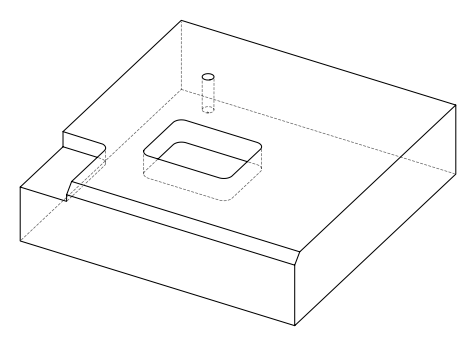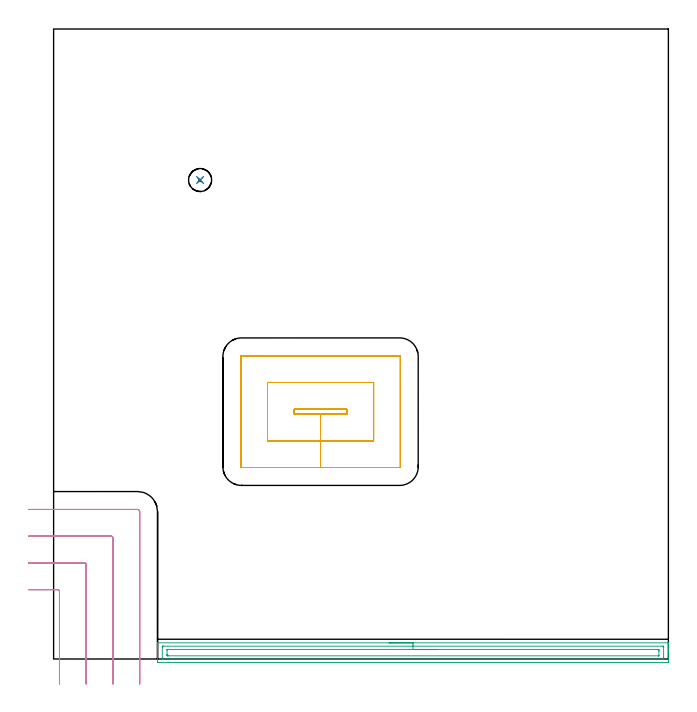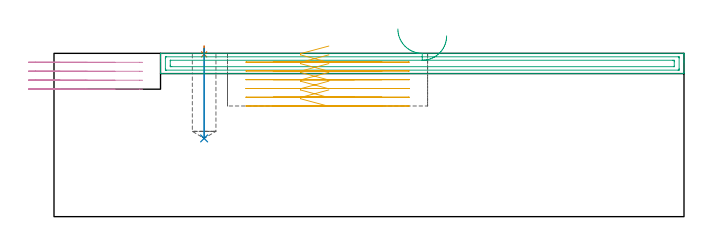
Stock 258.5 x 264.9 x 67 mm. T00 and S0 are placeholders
(PLAN: 5 operations, 3 tool changes, 14.5 min)
(1 SPOT_DRILL | STEP1POCKET | NXT0321_9005460120000 | 0.03 min | 1 mm3)
(2 DRILL_BLIND_HOLE_INTO_CENTER | STEP1POCKET | UGT0301_492 | 0.15 min | 2429 mm3)
(3 AREA_MILL | FG_CHAMFER_SURFACE | UGT0205_001 | 5.39 min | 7575 mm3)
(4 MILL_CORNER_NOTCH_RECTANGULAR | CORNER_NOTCH_RECTANGULAR | UGT0201_133 | Follow Part, ap 3.75, ae 75% | 3.1 min | 44829 mm3)
(5 MILL_RECTANGULAR_POCKET | POCKET_RECTANGULAR_STRAIGHT | UGT0201_133 | Follow Part, ap 3.75, ae 75% | 5.88 min | 108847 mm3)
(TOOL NXT0321_9005460120000 | NC Spot Drill, 142deg, 12mm, Carbide, Uncoated | D12 PA142 FL30 Z2)
(TOOL UGT0301_492 | Carbide Drill 9.7 mm | D9.7 PA118 FL87 Z2)
(TOOL UGT0205_001 | Chamfer Mill 20 x 3 x 45 deg. | D20 FL50 Z2)
(TOOL UGT0201_133 | Carbide End Mill 15.0 | D15 FL30 Z4)
(OP 1 SPOT_DRILL)
G17 G21 G94 G90
T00 M6
G54
G17 G0 G90 X61.6 Y201.4 S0 M3
G43 Z77. H0
G94 G81 G98 Z66.583 F250. R70.
G80
M5
M2
(OP 2 DRILL_BLIND_HOLE_INTO_CENTER)
G17 G21 G94 G90
T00 M6
G54
G17 G0 G90 X61.6 Y201.4 S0 M3
G43 Z77. H0
G94 G81 G98 Z32.1 F250. R69.
G80
M5
M2
(OP 3 AREA_MILL)
G17 G21 G94 G90
T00 M6
G54
G17 G0 G90 X141.1 Y6.8 S1061 M3
G43 Z77. H0
G94 G1 X141.138 Z76.128 F250.
X141.252 Z75.263
X141.441 Z74.412
X141.703 Z73.58
X142.037 Z72.774
X142.44 Z72.
X142.908 Z71.264
X143.44 Z70.572
X144.029 Z69.929
X144.672 Z69.339
X145.364 Z68.808
X146.1 Z68.34
X146.874 Z67.937
X147.68 Z67.603
X148.512 Z67.341
X149.364 Z67.152
X150.228 Z67.038
X151.1 Z67.
X258.326
X258.49 Y6.797 Z66.988
X258.493 Y6.747 Z66.939
X258.5 Y6.344 Z66.543
Y6.017 Z66.217
Y5.323 Z65.518
Y4.085 Z64.282
Y3.541 Z63.736
Y2.922 Z63.117
Y-0.914 Z59.283
X258.498 Y-1.188 Z59.009
X258.49 Y-1.492 Z58.706
X258.186 Y-1.499 Z58.699
X44.321 Y-1.5 Z58.7
X44.012 Y-1.497 Z58.702
X43.71 Y-1.492 Z58.706
X43.7 Y-1.186 Z59.011
Y3.541 Z63.736
Y4.976 Z65.172
Y5.323 Z65.518
Y6.017 Z66.217
Y6.344 Z66.543
X43.707 Y6.747 Z66.939
X43.71 Y6.797 Z66.988
X43.874 Y6.8 Z67.
X151.1
Y5.386 Z65.586
X256.155 Y5.385 Z65.585
X256.28 Y5.382 Z65.582
X256.49 Y5.374 Z65.574
X256.493 Y5.323 Z65.523
X256.499 Y4.917 Z65.117
Y0.462 Z60.662
X256.493 Y-0.023 Z60.177
X256.491 Y-0.068 Z60.132
X256.343 Y-0.079 Z60.121
X256.218 Y-0.085 Z60.115
X256.155 Y-0.086 Z60.114
X256.092
X46.045 Y-0.085 Z60.115
X45.92 Y-0.082 Z60.118
X45.71 Y-0.074 Z60.126
X45.707 Y-0.023 Z60.177
X45.701 Y0.383 Z60.583
Y4.838 Z65.038
X45.707 Y5.323 Z65.523
X45.71 Y5.368 Z65.568
X45.858 Y5.379 Z65.579
X45.983 Y5.384 Z65.584
X46.045 Y5.386 Z65.586
X46.108
X151.1
Y3.971 Z64.171
X253.874
X254.305 Y3.968 Z64.168
X254.448 Y3.965 Z64.165
X254.49 Y3.962 Z64.162
X254.494 Y3.865 Z64.065
X254.498 Y3.735 Z63.935
X254.499 Y3.541 Z63.741
X254.5 Y3.347 Z63.547
X254.498 Y1.567 Z61.767
X254.49 Y1.371 Z61.571
X254.485 Y1.334 Z61.534
X254.466 Y1.333 Z61.533
X254.413 Y1.33 Z61.53
X254.305 Y1.329 Z61.529
X48.326
X47.895 Y1.332 Z61.532
X47.752 Y1.335 Z61.535
X47.71 Y1.338 Z61.538
X47.706 Y1.435 Z61.635
X47.702 Y1.565 Z61.765
X47.701 Y1.759 Z61.959
X47.7 Y1.953 Z62.153
X47.702 Y3.733 Z63.933
X47.71 Y3.929 Z64.129
X47.715 Y3.965 Z64.165
X47.734 Y3.967 Z64.167
X47.787 Y3.969 Z64.169
X47.895 Y3.971 Z64.171
X151.1
X151.972 Z64.209
X152.836 Z64.323
X153.688 Z64.512
X154.52 Z64.775
X155.326 Z65.108
X156.1 Z65.511
X156.836 Z65.98
X157.528 Z66.511
X158.171 Z67.1
X158.76 Z67.744
X159.292 Z68.436
X159.76 Z69.171
X160.163 Z69.945
X160.497 Z70.751
X160.759 Z71.583
X160.948 Z72.435
X161.062 Z73.3
X161.1 Z74.171
G0 Z77.
M5
M2
(OP 4 MILL_CORNER_NOTCH_RECTANGULAR)
G17 G21 G94 G90
T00 M6
G54
G17 G0 G90 X2.45 Y-10.5 S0 M3
G43 Z77. H0
Z63.325
G94 G1 Y-7.5 F250.
Y28.404 F500.
G3 X1.704 Y29.15 R0.75
G1 X-7.5
X-10.5 F250.
G0 Z77.
X13.7 Y-10.5
Z63.325
G1 Y-7.5
Y39.654 F500.
G3 X12.954 Y40.4 R0.75
G1 X-7.5
X-10.5 F250.
G0 Z77.
X24.95 Y-10.5
Z63.325
G1 Y-7.5
Y50.903 F500.
G3 X24.203 Y51.65 R0.75
G1 X-7.5
X-10.5 F250.
G0 Z77.
X36.2 Y-10.5
Z63.325
G1 Y-7.5
Y61.9 F500.
G3 X35.2 Y62.9 R1.
G1 X-7.5
X-10.5 F250.
G0 Z77.
X2.45 Y-10.5
Z59.65
G1 Y-7.5
Y28.404 F500.
G3 X1.704 Y29.15 R0.75
G1 X-7.5
X-10.5 F250.
G0 Z77.
X13.7 Y-10.5
Z59.65
G1 Y-7.5
Y39.654 F500.
G3 X12.954 Y40.4 R0.75
G1 X-7.5
X-10.5 F250.
G0 Z77.
X24.95 Y-10.5
Z59.65
G1 Y-7.5
Y50.903 F500.
G3 X24.203 Y51.65 R0.75
G1 X-7.5
X-10.5 F250.
G0 Z77.
X36.2 Y-10.5
Z59.65
G1 Y-7.5
Y61.9 F500.
G3 X35.2 Y62.9 R1.
G1 X-7.5
X-10.5 F250.
G0 Z77.
X2.45 Y-10.5
Z55.975
G1 Y-7.5
Y28.404 F500.
G3 X1.704 Y29.15 R0.75
G1 X-7.5
X-10.5 F250.
G0 Z77.
X13.7 Y-10.5
Z55.975
G1 Y-7.5
Y39.654 F500.
G3 X12.954 Y40.4 R0.75
G1 X-7.5
X-10.5 F250.
G0 Z77.
X24.95 Y-10.5
Z55.975
G1 Y-7.5
Y50.903 F500.
G3 X24.203 Y51.65 R0.75
G1 X-7.5
X-10.5 F250.
G0 Z77.
X36.2 Y-10.5
Z55.975
G1 Y-7.5
Y61.9 F500.
G3 X35.2 Y62.9 R1.
G1 X-7.5
X-10.5 F250.
G0 Z77.
X2.45 Y-10.5
Z52.3
G1 Y-7.5
Y28.404 F500.
G3 X1.704 Y29.15 R0.75
G1 X-7.5
X-10.5 F250.
G0 Z77.
X13.7 Y-10.5
Z52.3
G1 Y-7.5
Y39.654 F500.
G3 X12.954 Y40.4 R0.75
G1 X-7.5
X-10.5 F250.
G0 Z77.
X24.95 Y-10.5
Z52.3
G1 Y-7.5
Y50.903 F500.
G3 X24.203 Y51.65 R0.75
G1 X-7.5
X-10.5 F250.
G0 Z77.
X36.2 Y-10.5
Z52.3
G1 Y-7.5
Y61.9 F500.
G3 X35.2 Y62.9 R1.
G1 X-7.5
X-10.5 F250.
G0 Z77.
M5
M2
(OP 5 MILL_RECTANGULAR_POCKET)
G17 G21 G94 G90
T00 M6
G54
G17 G0 G90 X112.781 Y105. S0 M3
G43 Z77. H0
Z70.
G94 G1 X101.2 Z66.897 F250.
Y103. Z66.361
X112.25 Z63.4
X123.3 F500.
Y105.
X101.2
Y103.
X112.25
Y91.75
X134.55
Y116.25
X89.95
Y91.75
X112.25
Y80.5
X145.5
G3 X145.8 Y80.8 R0.3
G1 Y127.2
G3 X145.5 Y127.5 R0.3
G1 X79.
G3 X78.7 Y127.2 R0.3
G1 Y80.8
G3 X79. Y80.5 R0.3
G1 X112.25
X113.25
G0 X112.781 Y105. Z66.4
G1 X101.2 Z63.297 F250.
Y103. Z62.761
X112.25 Z59.8
X123.3 F500.
Y105.
X101.2
Y103.
X112.25
Y91.75
X134.55
Y116.25
X89.95
Y91.75
X112.25
Y80.5
X145.5
G3 X145.8 Y80.8 R0.3
G1 Y127.2
G3 X145.5 Y127.5 R0.3
G1 X79.
G3 X78.7 Y127.2 R0.3
G1 Y80.8
G3 X79. Y80.5 R0.3
G1 X112.25
X113.25
G0 X112.781 Y105. Z62.8
G1 X101.2 Z59.697 F250.
Y103. Z59.161
X112.25 Z56.2
X123.3 F500.
Y105.
X101.2
Y103.
X112.25
Y91.75
X134.55
Y116.25
X89.95
Y91.75
X112.25
Y80.5
X145.5
G3 X145.8 Y80.8 R0.3
G1 Y127.2
G3 X145.5 Y127.5 R0.3
G1 X79.
G3 X78.7 Y127.2 R0.3
G1 Y80.8
G3 X79. Y80.5 R0.3
G1 X112.25
X113.25
G0 X112.781 Y105. Z59.2
G1 X101.2 Z56.097 F250.
Y103. Z55.561
X112.25 Z52.6
X123.3 F500.
Y105.
X101.2
Y103.
X112.25
Y91.75
X134.55
Y116.25
X89.95
Y91.75
X112.25
Y80.5
X145.5
G3 X145.8 Y80.8 R0.3
G1 Y127.2
G3 X145.5 Y127.5 R0.3
G1 X79.
G3 X78.7 Y127.2 R0.3
G1 Y80.8
G3 X79. Y80.5 R0.3
G1 X112.25
X113.25
G0 X112.781 Y105. Z55.6
G1 X101.2 Z52.497 F250.
Y103. Z51.961
X112.25 Z49.
X123.3 F500.
Y105.
X101.2
Y103.
X112.25
Y91.75
X134.55
Y116.25
X89.95
Y91.75
X112.25
Y80.5
X145.5
G3 X145.8 Y80.8 R0.3
G1 Y127.2
G3 X145.5 Y127.5 R0.3
G1 X79.
G3 X78.7 Y127.2 R0.3
G1 Y80.8
G3 X79. Y80.5 R0.3
G1 X112.25
X113.25
G0 X112.781 Y105. Z52.
G1 X101.2 Z48.897 F250.
Y103. Z48.361
X112.25 Z45.4
X123.3 F500.
Y105.
X101.2
Y103.
X112.25
Y91.75
X134.55
Y116.25
X89.95
Y91.75
X112.25
Y80.5
X145.5
G3 X145.8 Y80.8 R0.3
G1 Y127.2
G3 X145.5 Y127.5 R0.3
G1 X79.
G3 X78.7 Y127.2 R0.3
G1 Y80.8
G3 X79. Y80.5 R0.3
G1 X112.25
X113.25
G0 Z77.
M5
M2
